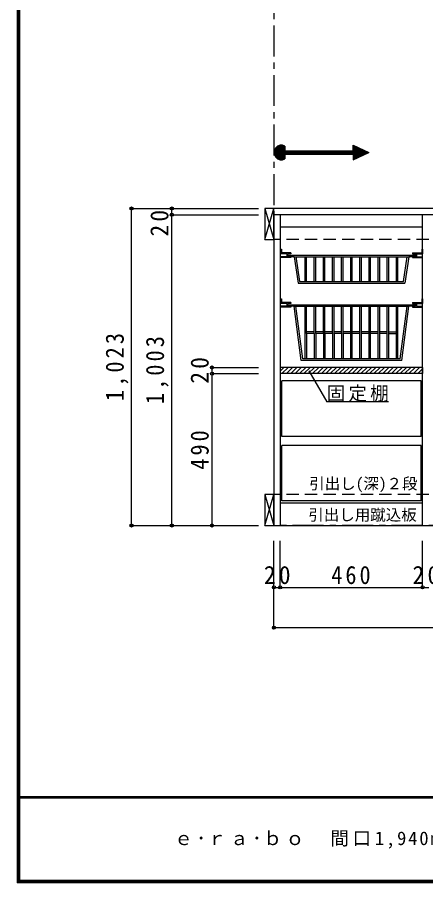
# Model space of a CAD drawing. Units: millimetres at full size, sheet at 1:20; some dimension numbers follow another scale. Extents: x -3922 to 3878, y -2932 to 2722.
# Drawn here: x -3922 to -2603, y -2864 to -71 of the extents above; entities that cross this region are included whole.
import ezdxf
from ezdxf.enums import TextEntityAlignment as Align

# ---------------------------------------------------------------- set-up
doc = ezdxf.new("R2010")
doc.units = ezdxf.units.MM
doc.header["$LTSCALE"] = 20
doc.header["$PDMODE"] = 32
doc.header["$PDSIZE"] = 10
doc.linetypes.add('CHAIN1', pattern=[8, 5, -1, 1, -1])
doc.linetypes.add('DASHED2', pattern=[3, 2, -1])
for name, color, linetype in [('0-2_本体', 2, 'Continuous'), ('0-3_固定棚', 3, 'Continuous'), ('0-4_可動棚', 3, 'Continuous'), ('0-7_桟木・巾木', 2, 'Continuous'), ('0-8_引き出し', 2, 'Continuous'), ('0-9_他ｱｲﾃﾑ', 7, 'Continuous'), ('0-A_文字', 7, 'Continuous'), ('0-B_寸法', 4, 'Continuous'), ('0-C_ハッチ', 4, 'Continuous'), ('F-1_枠', 6, 'Continuous'), ('F-A_文字', 7, 'Continuous')]:
    doc.layers.add(name, color=color, linetype=linetype)
doc.styles.add('ＭＳ ゴシック', font='')
doc.styles.get('ＭＳ ゴシック').set_extended_font_data('MS Gothic')

# ---------------------------------------------------------------- blocks, each defined once
blk = doc.blocks.new('ワイヤー(小)')
at = {"layer": '0-9_他ｱｲﾃﾑ', "color": 3}
for p, q in [((-229.5, 39.91), (-229.5, 24.91)), ((229.5, 39.91), (229.5, 24.91)), ((-209.5, 24.91), (-229.5, 24.91)), ((-229.5, 12.91), (-229.5, 15.91)), ((-209.5, 15.91), (-229.5, 15.91)), ((-196.5, 12.91), (-229.5, 12.91)), ((-196.5, 27.91), (-226.5, 27.91)), ((-209.5, 24.91), (-209.5, 15.91)), ((-196.5, 24.91), (-206.5, 24.91)), ((-206.5, 24.91), (-206.5, 15.91)), ((-196.5, 15.91), (-206.5, 15.91)), ((-196.5, 27.91), (-196.5, 24.91)), ((-196.5, 15.91), (-196.5, 12.91)), ((196.5, 27.91), (196.5, 24.91)), ((196.5, 27.91), (226.5, 27.91)), ((196.5, 24.91), (206.5, 24.91)), ((196.5, 15.91), (196.5, 12.91)), ((196.5, 15.91), (206.5, 15.91)), ((196.5, 12.91), (229.5, 12.91)), ((206.5, 24.91), (206.5, 15.91)), ((209.5, 24.91), (229.5, 24.91)), ((209.5, 24.91), (209.5, 15.91)), ((209.5, 15.91), (229.5, 15.91)), ((229.5, 12.91), (229.5, 15.91))]:
    blk.add_line(p, q, dxfattribs=at)
at = {"layer": '0-9_他ｱｲﾃﾑ'}
for p, q in [((-205, 20.91), (205, 20.91)), ((-205, 15.91), (-205, 20.91)), ((-185, 15.91), (-205, 15.91)), ((-185, 15.91), (-172.5, -69.09)), ((-185, 15.91), (185, 15.91)), ((-180.06, 16.64), (-168.19, -64.09)), ((-150, -64.09), (-150, 15.91)), ((-145, -64.09), (-145, 15.91)), ((-120.5, -64.09), (-120.5, 15.91)), ((-115.5, -64.09), (-115.5, 15.91)), ((-91, -64.09), (-91, 15.91)), ((-86, -64.09), (-86, 15.91)), ((-61.5, -64.09), (-61.5, 15.91)), ((-56.5, -64.09), (-56.5, 15.91)), ((-32, -64.09), (-32, 15.91)), ((-27, -64.09), (-27, 15.91)), ((-2.5, -64.09), (-2.5, 15.91)), ((2.5, -64.09), (2.5, 15.91)), ((27, -64.09), (27, 15.91)), ((32, -64.09), (32, 15.91)), ((56.5, -64.09), (56.5, 15.91)), ((61.5, -64.09), (61.5, 15.91)), ((86, -64.09), (86, 15.91)), ((91, -64.09), (91, 15.91)), ((115.5, -64.09), (115.5, 15.91)), ((120.5, -64.09), (120.5, 15.91)), ((145, -64.09), (145, 15.91)), ((150, -64.09), (150, 15.91)), ((168.18, -64.09), (179.94, 15.91)), ((185, 15.91), (172.5, -69.09)), ((205, 15.91), (185, 15.91)), ((205, 20.91), (205, 15.91)), ((-172.5, -69.09), (172.5, -69.09)), ((-168.19, -64.09), (168.18, -64.09))]:
    blk.add_line(p, q, dxfattribs=at)
at = {"layer": '0-9_他ｱｲﾃﾑ', "color": 3}
for points in [[(-229.5, 39.91), (-226.5, 39.91), (-226.5, 27.91)], [(229.5, 39.91), (226.5, 39.91), (226.5, 27.91)]]:
    blk.add_lwpolyline(points, dxfattribs=at)
blk = doc.blocks.new('ワイヤー(大)')
at = {"layer": '0-9_他ｱｲﾃﾑ', "color": 3}
for p, q in [((-228.94, 78.41), (-228.94, 63.41)), ((-208.94, 63.41), (-228.94, 63.41)), ((-195.94, 66.41), (-225.94, 66.41)), ((-208.94, 63.41), (-208.94, 54.41)), ((-195.94, 63.41), (-205.94, 63.41)), ((-205.94, 63.41), (-205.94, 54.41)), ((-195.94, 66.41), (-195.94, 63.41)), ((197.06, 66.41), (197.06, 63.41)), ((197.06, 66.41), (227.06, 66.41)), ((197.06, 63.41), (207.06, 63.41)), ((207.06, 63.41), (207.06, 54.41)), ((210.06, 63.41), (230.06, 63.41)), ((210.06, 63.41), (210.06, 54.41)), ((230.06, 78.41), (230.06, 63.41)), ((-228.94, 51.41), (-228.94, 54.41)), ((-208.94, 54.41), (-228.94, 54.41)), ((-195.94, 51.41), (-228.94, 51.41)), ((-195.94, 54.41), (-205.94, 54.41)), ((-195.94, 54.41), (-195.94, 51.41)), ((197.06, 54.41), (197.06, 51.41)), ((197.06, 54.41), (207.06, 54.41)), ((197.06, 51.41), (230.06, 51.41)), ((210.06, 54.41), (230.06, 54.41)), ((230.06, 51.41), (230.06, 54.41))]:
    blk.add_line(p, q, dxfattribs=at)
at = {"layer": '0-9_他ｱｲﾃﾑ'}
for p, q in [((-161.94, -120.59), (-184.44, 54.41)), ((-184.44, 54.41), (185.56, 54.41)), ((-156.9, -115.59), (-179.4, 54.41)), ((-149.44, -115.59), (-149.44, 54.41)), ((-144.44, -33.09), (-144.44, 54.41)), ((-119.94, -33.09), (-119.94, 54.41)), ((-114.94, -33.09), (-114.94, 54.41)), ((-90.44, -33.09), (-90.44, 54.41)), ((-85.44, -33.09), (-85.44, 54.41)), ((-60.94, -33.09), (-60.94, 54.41)), ((-55.94, -33.09), (-55.94, 54.41)), ((-31.44, -33.09), (-31.44, 54.41)), ((-26.44, -33.09), (-26.44, 54.41)), ((-1.94, -115.59), (-1.94, 54.41)), ((3.06, -28.09), (3.06, 54.41)), ((27.56, -115.59), (27.56, 54.41)), ((32.56, -115.59), (32.56, 54.41)), ((57.06, -33.09), (57.06, 54.41)), ((62.06, -33.09), (62.06, 54.41)), ((86.56, -33.09), (86.56, 54.41)), ((91.56, -33.09), (91.56, 54.41)), ((116.06, -33.09), (116.06, 54.41)), ((121.06, -33.09), (121.06, 54.41)), ((145.56, -33.09), (145.56, 54.41)), ((150.56, -115.59), (150.56, 54.41)), ((158.02, -115.59), (180.52, 54.41)), ((163.06, -120.59), (185.56, 54.41)), ((205.56, 54.41), (185.56, 54.41)), ((-119.94, -28.09), (-144.44, -28.09)), ((-144.44, -33.09), (-144.44, -115.59)), ((-119.94, -33.09), (-144.44, -33.09)), ((-119.94, -33.09), (-119.94, -115.59)), ((-90.44, -28.09), (-114.94, -28.09)), ((-114.94, -33.09), (-114.94, -115.59)), ((-90.44, -33.09), (-114.94, -33.09)), ((-90.44, -33.09), (-90.44, -115.59)), ((-60.94, -28.09), (-85.44, -28.09)), ((-85.44, -33.09), (-85.44, -115.59)), ((-60.94, -33.09), (-85.44, -33.09)), ((-60.94, -33.09), (-60.94, -115.59)), ((-31.44, -28.09), (-55.94, -28.09)), ((-55.94, -33.09), (-55.94, -115.59)), ((-31.44, -33.09), (-55.94, -33.09)), ((-31.44, -33.09), (-31.44, -115.59)), ((-1.94, -28.09), (-26.44, -28.09)), ((-26.44, -33.09), (-26.44, -115.59)), ((-1.94, -33.09), (-26.44, -33.09)), ((3.06, -115.59), (3.06, -28.09)), ((27.56, -28.09), (3.06, -28.09)), ((27.56, -33.09), (3.06, -33.09)), ((57.06, -28.09), (32.56, -28.09)), ((57.06, -33.09), (32.56, -33.09)), ((57.06, -115.59), (57.06, -33.09)), ((86.56, -28.09), (62.06, -28.09)), ((62.06, -115.59), (62.06, -33.09)), ((86.56, -33.09), (62.06, -33.09)), ((86.56, -115.59), (86.56, -33.09)), ((116.06, -28.09), (91.56, -28.09)), ((91.56, -115.59), (91.56, -33.09)), ((116.06, -33.09), (91.56, -33.09)), ((116.06, -115.59), (116.06, -33.09)), ((121.06, -28.09), (145.56, -28.09)), ((121.06, -115.59), (121.06, -33.09)), ((121.06, -33.09), (145.56, -33.09)), ((145.56, -115.59), (145.56, -33.09)), ((163.06, -120.59), (-161.94, -120.59)), ((158.02, -115.59), (-156.9, -115.59))]:
    blk.add_line(p, q, dxfattribs=at)
at = {"layer": '0-9_他ｱｲﾃﾑ', "color": 3}
for points in [[(-228.94, 78.41), (-225.94, 78.41), (-225.94, 66.41)], [(230.06, 78.41), (227.06, 78.41), (227.06, 66.41)]]:
    blk.add_lwpolyline(points, dxfattribs=at)
at = {"layer": '0-9_他ｱｲﾃﾑ'}
blk.add_lwpolyline([(-184.44, 54.41), (-204.44, 54.41), (-204.44, 59.41), (205.56, 59.41), (205.56, 54.41)], dxfattribs=at)

msp = doc.modelspace()

# ---------------------------------------------------------------- linework, layer by layer
at = {"layer": '0-2_本体', "color": 3}
for p, q in [((-3093.06, -708.27), (-3093.06, -688.27)), ((-1153.06, -688.27), (-3093.06, -688.27)), ((-3093.06, -708.27), (-3093.06, -1711.27)), ((-1153.06, -708.27), (-3093.06, -708.27)), ((-3073.06, -708.27), (-3073.06, -1711.27)), ((-2613.06, -1711.27), (-2613.06, -708.27)), ((-3093.06, -1711.27), (-1153.06, -1711.27))]:
    msp.add_line(p, q, dxfattribs=at)
at = {"layer": '0-3_固定棚'}
for p, q in [((-3073.06, -1201.27), (-3073.06, -1221.27)), ((-2613.06, -1201.27), (-3073.06, -1201.27))]:
    msp.add_line(p, q, dxfattribs=at)
msp.add_lwpolyline([(-2613.06, -1201.27), (-2613.06, -1221.27), (-3073.06, -1221.27)], dxfattribs=at)
at = {"layer": '0-7_桟木・巾木', "color": 7}
msp.add_line((-2613.06, -748.27), (-3073.06, -748.27), dxfattribs=at)
at = {"layer": '0-8_引き出し', "color": 7}
for p, q in [((-3123.06, -688.27), (-3093.06, -788.27)), ((-3123.06, -788.27), (-3093.06, -688.27)), ((-3123.06, -1611.27), (-3093.06, -1711.27)), ((-3123.06, -1711.27), (-3093.06, -1611.27)), ((-2613.06, -1639.27), (-3073.06, -1639.27))]:
    msp.add_line(p, q, dxfattribs=at)
at = {"layer": '0-8_引き出し'}
for p, q in [((-2618.06, -1244.77), (-3068.06, -1244.77)), ((-3068.06, -1423.77), (-3068.06, -1244.77)), ((-2618.06, -1423.77), (-2618.06, -1244.77)), ((-2618.06, -1423.77), (-3068.06, -1423.77)), ((-2618.06, -1452.77), (-3068.06, -1452.77)), ((-2618.06, -1631.77), (-2618.06, -1452.77))]:
    msp.add_line(p, q, dxfattribs=at)
at = {"layer": '0-8_引き出し', "color": 3}
for points in [[(-3093.06, -788.27), (-3093.06, -688.27), (-3123.06, -688.27), (-3123.06, -788.27)], [(-3093.06, -1711.27), (-3093.06, -1611.27), (-3123.06, -1611.27), (-3123.06, -1711.27)]]:
    msp.add_lwpolyline(points, close=True, dxfattribs=at)
at = {"layer": '0-8_引き出し'}
msp.add_lwpolyline([(-2618.06, -1631.77), (-3068.06, -1631.77), (-3068.06, -1452.77)], dxfattribs=at)
at = {"layer": '0-A_文字', "linetype": 'CHAIN1'}
for p in [(-3093.06, 1822.73), (2986.94, -1711.27)]:
    msp.add_line(p, (-3093.06, -1711.27), dxfattribs=at)
at = {"layer": '0-A_文字'}
for p, q in [((-3093.06, -507.75), (-3069.1, -483.8)), ((-3092.92, -504.78), (-3072.07, -483.94)), ((-3092.87, -510.39), (-3066.46, -483.98)), ((-3092.44, -512.79), (-3064.06, -484.42)), ((-3092.26, -501.29), (-3075.56, -484.6)), ((-3091.81, -514.99), (-3061.87, -485.04)), ((-3091.01, -517.02), (-3059.83, -485.84)), ((-3090.5, -496.71), (-3080.15, -486.35)), ((-3090.07, -518.91), (-3057.95, -486.78)), ((-3088.99, -520.66), (-3057.65, -489.31)), ((-3087.79, -522.28), (-3057.65, -492.14)), ((-3086.46, -523.78), (-3057.65, -494.97)), ((-3085.01, -525.16), (-3057.65, -497.79)), ((-3083.44, -526.42), (-3057.65, -500.62)), ((-3081.75, -527.56), (-3055.7, -501.51)), ((-3079.93, -528.56), (-3052.87, -501.51)), ((-3077.96, -529.43), (-3050.04, -501.51)), ((-3075.84, -530.13), (-3047.22, -501.51)), ((-3056.18, -513.3), (-3044.39, -501.51)), ((-3053.35, -513.3), (-3041.56, -501.51)), ((-3050.52, -513.3), (-3038.73, -501.51)), ((-3047.7, -513.3), (-3035.9, -501.51)), ((-3044.87, -513.3), (-3033.07, -501.51)), ((-3042.04, -513.3), (-3030.24, -501.51)), ((-3039.21, -513.3), (-3027.42, -501.51)), ((-3036.38, -513.3), (-3024.59, -501.51)), ((-3033.55, -513.3), (-3021.76, -501.51)), ((-3030.72, -513.3), (-3018.93, -501.51)), ((-3027.9, -513.3), (-3016.1, -501.51)), ((-3025.07, -513.3), (-3013.27, -501.51)), ((-3022.24, -513.3), (-3010.45, -501.51)), ((-3019.41, -513.3), (-3007.62, -501.51)), ((-3016.58, -513.3), (-3004.79, -501.51)), ((-3013.75, -513.3), (-3001.96, -501.51)), ((-3010.93, -513.3), (-2999.13, -501.51)), ((-3008.1, -513.3), (-2996.3, -501.51)), ((-3005.27, -513.3), (-2993.48, -501.51)), ((-3002.44, -513.3), (-2990.65, -501.51)), ((-2999.61, -513.3), (-2987.82, -501.51)), ((-2996.78, -513.3), (-2984.99, -501.51)), ((-2993.96, -513.3), (-2982.16, -501.51)), ((-2991.13, -513.3), (-2979.33, -501.51)), ((-2988.3, -513.3), (-2976.5, -501.51)), ((-2985.47, -513.3), (-2973.68, -501.51)), ((-2982.64, -513.3), (-2970.85, -501.51)), ((-2979.81, -513.3), (-2968.02, -501.51)), ((-2976.98, -513.3), (-2965.19, -501.51)), ((-2974.16, -513.3), (-2962.36, -501.51)), ((-2971.33, -513.3), (-2959.53, -501.51)), ((-2968.5, -513.3), (-2956.71, -501.51)), ((-2965.67, -513.3), (-2953.88, -501.51)), ((-2962.84, -513.3), (-2951.05, -501.51)), ((-2960.01, -513.3), (-2948.22, -501.51)), ((-2957.19, -513.3), (-2945.39, -501.51)), ((-2954.36, -513.3), (-2942.56, -501.51)), ((-2951.53, -513.3), (-2939.73, -501.51)), ((-2948.7, -513.3), (-2936.91, -501.51)), ((-2945.87, -513.3), (-2934.08, -501.51)), ((-2943.04, -513.3), (-2931.25, -501.51)), ((-2940.22, -513.3), (-2928.42, -501.51)), ((-2937.39, -513.3), (-2925.59, -501.51)), ((-2934.56, -513.3), (-2922.76, -501.51)), ((-2931.73, -513.3), (-2919.94, -501.51)), ((-2928.9, -513.3), (-2917.11, -501.51)), ((-2926.07, -513.3), (-2914.28, -501.51)), ((-2923.24, -513.3), (-2911.45, -501.51)), ((-2920.42, -513.3), (-2908.62, -501.51)), ((-2917.59, -513.3), (-2905.79, -501.51)), ((-2914.76, -513.3), (-2902.97, -501.51)), ((-2911.93, -513.3), (-2900.14, -501.51)), ((-2909.1, -513.3), (-2897.31, -501.51)), ((-2906.27, -513.3), (-2894.48, -501.51)), ((-2903.45, -513.3), (-2891.65, -501.51)), ((-2900.62, -513.3), (-2888.82, -501.51)), ((-2897.79, -513.3), (-2885.99, -501.51)), ((-2894.96, -513.3), (-2883.17, -501.51)), ((-2892.13, -513.3), (-2880.34, -501.51)), ((-2889.3, -513.3), (-2877.51, -501.51)), ((-2886.47, -513.3), (-2874.68, -501.51)), ((-2883.65, -513.3), (-2871.85, -501.51)), ((-2880.82, -513.3), (-2869.02, -501.51)), ((-2877.99, -513.3), (-2866.2, -501.51)), ((-2875.16, -513.3), (-2863.37, -501.51)), ((-2872.33, -513.3), (-2860.54, -501.51)), ((-2869.5, -513.3), (-2857.71, -501.51)), ((-2866.68, -513.3), (-2854.88, -501.51)), ((-2863.85, -513.3), (-2852.05, -501.51)), ((-2861.02, -513.3), (-2849.23, -501.51)), ((-2858.19, -513.3), (-2846.4, -501.51)), ((-2855.36, -513.3), (-2843.57, -501.51)), ((-2852.53, -513.3), (-2840.74, -501.51)), ((-2849.71, -513.3), (-2837.91, -501.51)), ((-2846.88, -513.3), (-2823.65, -490.07)), ((-2844.05, -513.3), (-2821.72, -490.97)), ((-2841.22, -513.3), (-2819.78, -491.87)), ((-2838.39, -513.3), (-2817.85, -492.76)), ((-2837.16, -483.79), (-2786.34, -507.4)), ((-2837.16, -501.51), (-2837.16, -483.79)), ((-2837.16, -486.61), (-2835.23, -484.69)), ((-2837.16, -489.44), (-2833.3, -485.58)), ((-2837.16, -492.27), (-2831.37, -486.48)), ((-2837.16, -495.1), (-2829.44, -487.38)), ((-2837.16, -497.93), (-2827.51, -488.28)), ((-2837.16, -500.76), (-2825.58, -489.17)), ((-2837.16, -514.9), (-2815.92, -493.66)), ((-2837.16, -517.73), (-2813.99, -494.56)), ((-2837.16, -520.55), (-2812.06, -495.45)), ((-2837.16, -523.38), (-2810.13, -496.35)), ((-2837.16, -526.21), (-2808.2, -497.25)), ((-2837.16, -529.04), (-2806.27, -498.15)), ((-2835.57, -530.27), (-2804.34, -499.04)), ((-2830.28, -527.82), (-2802.4, -499.94)), ((-2825, -525.36), (-2800.47, -500.84)), ((-2819.72, -522.91), (-2798.54, -501.74)), ((-2814.43, -520.46), (-2796.61, -502.63)), ((-3073.54, -530.66), (-3057.65, -514.77)), ((-3071.01, -530.96), (-3057.65, -517.59)), ((-3068.2, -530.98), (-3057.65, -520.42)), ((-3064.98, -530.59), (-3057.65, -523.25)), ((-3061.03, -529.46), (-3057.65, -526.08)), ((-3057.65, -513.3), (-3057.65, -527.85)), ((-3057.65, -513.3), (-2837.16, -513.3)), ((-2837.16, -531.01), (-2786.34, -507.4)), ((-2837.16, -513.3), (-2837.16, -531.01)), ((-2809.15, -518), (-2794.68, -503.53)), ((-2803.87, -515.55), (-2792.75, -504.43)), ((-2798.59, -513.09), (-2790.82, -505.32)), ((-2793.3, -510.64), (-2788.89, -506.22)), ((-2788.02, -508.18), (-2786.95, -507.12)), ((-2980.05, -1212.67), (-2922.83, -1311.77)), ((-2722.83, -1311.77), (-2922.83, -1311.77))]:
    msp.add_line(p, q, dxfattribs=at)
msp.add_lwpolyline([(-3057.65, -486.96), (-3057.65, -501.51), (-2837.16, -501.51)], dxfattribs=at)
msp.add_arc((-3069.45, -507.4), 23.61, 60, 300, dxfattribs=at)
at = {"layer": '0-B_寸法'}
for p, q in [((-3553.06, -688.27), (-3143.06, -688.27)), ((-3553.06, -1711.27), (-3553.06, -688.27)), ((-3423.06, -708.27), (-3423.06, -688.27)), ((-3423.06, -688.27), (-3293.06, -688.27)), ((-3423.06, -708.27), (-3143.06, -708.27)), ((-3423.06, -1711.27), (-3423.06, -708.27)), ((-3293.06, -1221.27), (-3293.06, -1201.27)), ((-3293.06, -1201.27), (-3143.06, -1201.27)), ((-3293.06, -1711.27), (-3293.06, -1221.27)), ((-3293.06, -1221.27), (-3143.06, -1221.27)), ((-3553.06, -1711.27), (-3143.06, -1711.27)), ((-3423.06, -1711.27), (-3293.06, -1711.27)), ((-3293.06, -1711.27), (-3143.06, -1711.27)), ((-3093.06, -1911.27), (-3093.06, -1761.27)), ((-3073.06, -1911.27), (-3073.06, -1761.27)), ((-2613.06, -1911.27), (-2613.06, -1761.27)), ((-3093.06, -1911.27), (-3073.06, -1911.27)), ((-3093.06, -2041.27), (-3093.06, -1911.27)), ((-3073.06, -1911.27), (-2613.06, -1911.27)), ((-2613.06, -1911.27), (-2593.06, -1911.27)), ((-1153.06, -2041.27), (-3093.06, -2041.27))]:
    msp.add_line(p, q, dxfattribs=at)
at = {"layer": '0-B_寸法', "linetype": 'DASHED2'}
for p, q in [((2986.94, -688.27), (-3093.06, -688.27)), ((2986.94, -788.27), (-3093.06, -788.27)), ((2986.94, -1611.27), (-3093.06, -1611.27))]:
    msp.add_line(p, q, dxfattribs=at)
at = {"layer": '0-B_寸法', "color": 7}
for p in [(-3553.06, -688.27), (-3423.06, -688.27), (-3423.06, -708.27), (-3293.06, -1201.27), (-3293.06, -1221.27), (-3553.06, -1711.27), (-3423.06, -1711.27), (-3293.06, -1711.27), (-3093.06, -1911.27), (-3073.06, -1911.27), (-2613.06, -1911.27), (-3093.06, -2041.27)]:
    msp.add_point(p, dxfattribs=at)
at = {"layer": '0-C_ハッチ'}
for p, q in [((-3073.06, -1213.01), (-3061.32, -1201.27)), ((-3067.18, -1221.27), (-3047.18, -1201.27)), ((-3053.03, -1221.27), (-3033.03, -1201.27)), ((-3038.89, -1221.27), (-3018.89, -1201.27)), ((-3024.75, -1221.27), (-3004.75, -1201.27)), ((-3010.61, -1221.27), (-2990.61, -1201.27)), ((-2996.47, -1221.27), (-2976.47, -1201.27)), ((-2982.32, -1221.27), (-2962.32, -1201.27)), ((-2968.18, -1221.27), (-2948.18, -1201.27)), ((-2954.04, -1221.27), (-2934.04, -1201.27)), ((-2939.9, -1221.27), (-2919.9, -1201.27)), ((-2925.76, -1221.27), (-2905.76, -1201.27)), ((-2911.61, -1221.27), (-2891.61, -1201.27)), ((-2897.47, -1221.27), (-2877.47, -1201.27)), ((-2883.33, -1221.27), (-2863.33, -1201.27)), ((-2869.19, -1221.27), (-2849.19, -1201.27)), ((-2855.04, -1221.27), (-2835.04, -1201.27)), ((-2840.9, -1221.27), (-2820.9, -1201.27)), ((-2826.76, -1221.27), (-2806.76, -1201.27)), ((-2812.62, -1221.27), (-2792.62, -1201.27)), ((-2798.48, -1221.27), (-2778.48, -1201.27)), ((-2784.33, -1221.27), (-2764.33, -1201.27)), ((-2770.19, -1221.27), (-2750.19, -1201.27)), ((-2756.05, -1221.27), (-2736.05, -1201.27)), ((-2741.91, -1221.27), (-2721.91, -1201.27)), ((-2727.77, -1221.27), (-2707.77, -1201.27)), ((-2713.62, -1221.27), (-2693.62, -1201.27)), ((-2699.48, -1221.27), (-2679.48, -1201.27)), ((-2685.34, -1221.27), (-2665.34, -1201.27)), ((-2671.2, -1221.27), (-2651.2, -1201.27)), ((-2657.05, -1221.27), (-2637.05, -1201.27)), ((-2642.91, -1221.27), (-2622.91, -1201.27)), ((-2628.77, -1221.27), (-2613.06, -1205.56)), ((-2614.63, -1221.27), (-2613.06, -1219.7))]:
    msp.add_line(p, q, dxfattribs=at)
at = {"layer": 'F-1_枠'}
for p, q in [((-3922.03, 2722.29), (-3922.03, -2864.37)), ((-3918.7, 2722.29), (-3918.7, -2864.37)), ((-3915.36, 2722.29), (-3915.36, -2864.37)), ((3877.97, -2587.71), (-3922.03, -2587.71)), ((3877.97, -2591.04), (-3922.03, -2591.04)), ((3877.97, -2857.71), (-3922.03, -2857.71)), ((3877.97, -2861.04), (-3922.03, -2861.04)), ((3877.97, -2864.37), (-3922.03, -2864.37))]:
    msp.add_line(p, q, dxfattribs=at)

# ---------------------------------------------------------------- block references
at = {"layer": '0-4_可動棚'}
for name, p in [('ワイヤー(小)', (-2842.56, -859.68)), ('ワイヤー(大)', (-2843.12, -1058.18))]:
    msp.add_blockref(name, p, dxfattribs=at)

# ---------------------------------------------------------------- texts
at = {"layer": '0-A_文字', "style": 'ＭＳ ゴシック'}
for s, p in [('引出し(深)２段', (-2979.18, -1605.42)), ('引出し用蹴込板', (-2982.08, -1706.38))]:
    msp.add_text(s, height=36.66, dxfattribs=at).set_placement(p, align=Align.BOTTOM_LEFT)
at = {"layer": '0-A_文字', "insert": (-2922.83, -1311.77), "char_height": 43.99, "attachment_point": 7, "style": 'ＭＳ ゴシック'}
msp.add_mtext('\\T1.17;固定棚', dxfattribs=at)
at = {"layer": '0-B_寸法', "color": 7, "char_height": 58.65, "attachment_point": 7, "rotation": 90, "style": 'ＭＳ ゴシック'}
for s, insert in [('\\T1.27;\\W0.95;20', (-3433.06, -778.74)), ('\\T1.28;\\W0.9;1,023', (-3563.06, -1309.77)), ('\\T1.28;\\W0.9;1,003', (-3433.06, -1319.77)), ('\\T1.27;\\W0.95;20', (-3303.06, -1253.77)), ('\\T1.27;\\W0.9;490', (-3303.06, -1531.27))]:
    msp.add_mtext(s, dxfattribs=dict(at, insert=insert))
at = {"layer": '0-B_寸法', "color": 7, "char_height": 58.65, "attachment_point": 7, "style": 'ＭＳ ゴシック'}
for s, insert in [('\\T1.27;\\W0.95;20', (-3125.56, -1901.27)), ('\\T1.27;\\W0.9;460', (-2908.06, -1901.27)), ('\\T1.27;\\W0.95;20', (-2645.56, -1901.27))]:
    msp.add_mtext(s, dxfattribs=dict(at, insert=insert))
at = {"layer": 'F-A_文字', "insert": (-3415.36, -2754.37), "char_height": 43.99, "attachment_point": 7, "style": 'ＭＳ ゴシック'}
msp.add_mtext('\\T1.2;ｅ･ｒａ･ｂｏ\u3000間口1,940㎜\u3000奥行450㎜\u3000設置条件:両壁ｘ床置き', dxfattribs=at)

doc.saveas('drawing.dxf')
